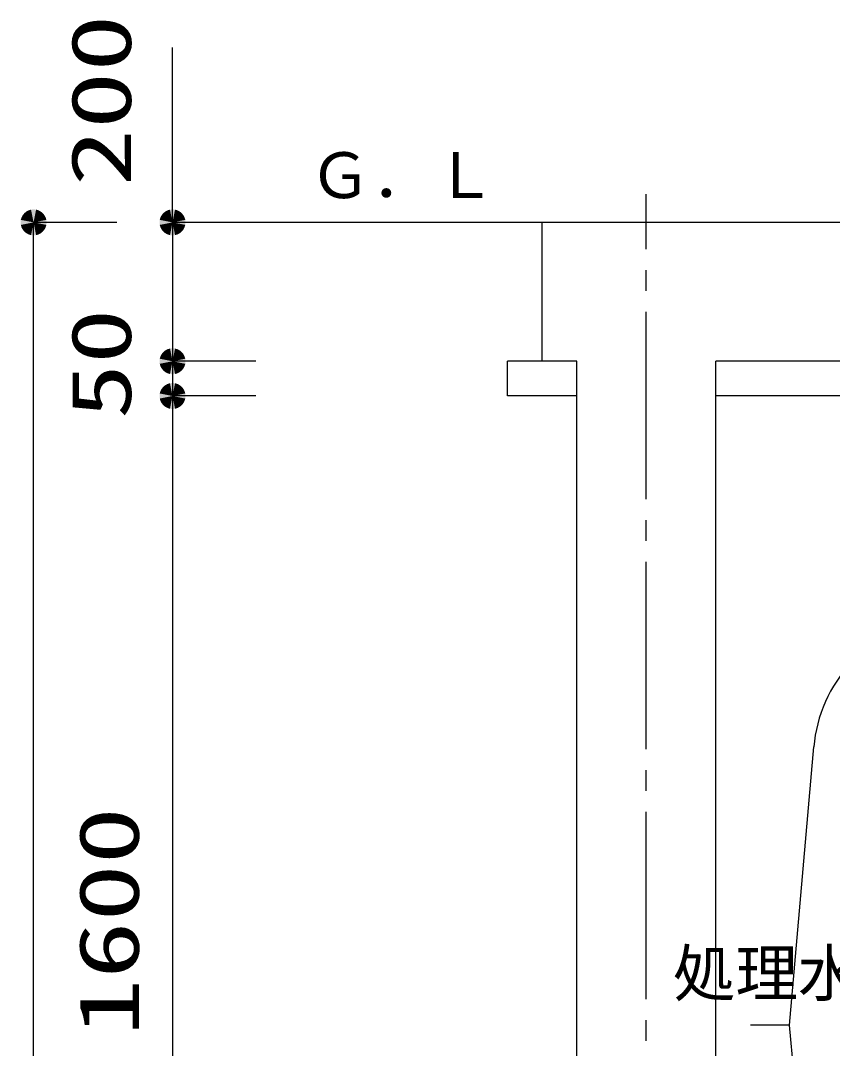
# Model space of a CAD drawing. Units: millimetres, scale not verified. Extents: x -9673 to 7645, y -6713 to 5365.
# Drawn here: x -1184 to -16, y -3300 to -1820 of the extents above; entities that cross this region are included whole.
import ezdxf
from ezdxf.enums import TextEntityAlignment as Align

# ---------------------------------------------------------------- set-up
doc = ezdxf.new("R2010")
doc.units = ezdxf.units.MM
doc.header["$LTSCALE"] = 30
doc.linetypes.add('CHAIN2', pattern=[12, 9, -1, 1, -1])
for name, color, linetype, lineweight in [('0-1_KIKI', 3, 'Continuous', 25), ('0-2_SEISAKU', 5, 'Continuous', 25), ('0-3_A-PIPE', 2, 'Continuous', 25), ('0-5_MOJI', 7, 'Continuous', 25)]:
    doc.layers.add(name, color=color, linetype=linetype, lineweight=lineweight)
doc.styles.add('MS Gothic', font='')
doc.styles.add('ＭＳ ゴシック', font='')
doc.styles.get('MS Gothic').set_extended_font_data('MS Gothic')
doc.styles.get('ＭＳ ゴシック').set_extended_font_data('MS Gothic')

msp = doc.modelspace()

# ---------------------------------------------------------------- linework, layer by layer
at = {"layer": '0-1_KIKI'}
for p, q in [((-77.7, -3266.62), (-42.64, -2865.9)), ((-77.7, -3266.62), (-133.68, -3266.62)), ((-26.16, -3809.87), (-77.7, -3266.62))]:
    msp.add_line(p, q, dxfattribs=at)
msp.add_arc((160.58, -2883.68), 204, 137.00948, 175, dxfattribs=at)
at = {"layer": '0-3_A-PIPE', "linetype": 'CHAIN2'}
msp.add_line((-283.68, -4309.2), (-283.68, -2070.14), dxfattribs=at)
at = {"layer": '0-3_A-PIPE'}
for p, q in [((1578.2, -2110.62), (-849.29, -2110.62)), ((-433.68, -2310.62), (-433.68, -2110.62)), ((-483.68, -2360.62), (-483.68, -2310.62)), ((-383.68, -2310.62), (-483.68, -2310.62)), ((-383.68, -3960.62), (-383.68, -2310.62)), ((226.32, -2310.62), (-183.68, -2310.62)), ((-183.68, -3960.62), (-183.68, -2310.62)), ((-383.68, -2360.62), (-483.68, -2360.62)), ((226.32, -2360.62), (-183.68, -2360.62))]:
    msp.add_line(p, q, dxfattribs=at)
at = {"layer": '0-5_MOJI', "color": 4}
for p, q in [((-965.73, -2110.62), (-965.73, -1858.87)), ((-1045.73, -2110.62), (-1165.73, -2110.62)), ((-1165.73, -4310.62), (-1165.73, -2110.62)), ((-845.73, -2110.62), (-965.73, -2110.62)), ((-965.73, -2110.62), (-965.73, -2310.62)), ((-845.73, -2310.62), (-965.73, -2310.62)), ((-845.73, -2310.62), (-965.73, -2310.62)), ((-965.73, -2310.62), (-965.73, -2360.62)), ((-845.73, -2360.62), (-965.73, -2360.62)), ((-845.73, -2360.62), (-965.73, -2360.62)), ((-965.73, -2360.62), (-965.73, -3960.62))]:
    msp.add_line(p, q, dxfattribs=at)
at = {"layer": '0-5_MOJI'}
for points in [[(-1181.32, -2100.2), (-1165.73, -2110.62), (-1183.05, -2103.44)], [(-1178.99, -2097.36), (-1165.73, -2110.62), (-1181.32, -2100.2)], [(-1176.14, -2095.03), (-1165.73, -2110.62), (-1178.99, -2097.36)], [(-1172.9, -2093.29), (-1165.73, -2110.62), (-1176.14, -2095.03)], [(-1169.39, -2092.23), (-1165.73, -2110.62), (-1172.9, -2093.29)], [(-1165.73, -2091.87), (-1165.73, -2110.62), (-1169.39, -2092.23)], [(-1162.07, -2092.23), (-1165.73, -2110.62), (-1165.73, -2091.87)], [(-1158.55, -2093.29), (-1165.73, -2110.62), (-1162.07, -2092.23)], [(-1155.31, -2095.03), (-1165.73, -2110.62), (-1158.55, -2093.29)], [(-1152.47, -2097.36), (-1165.73, -2110.62), (-1155.31, -2095.03)], [(-1150.14, -2100.2), (-1165.73, -2110.62), (-1152.47, -2097.36)], [(-1148.4, -2103.44), (-1165.73, -2110.62), (-1150.14, -2100.2)], [(-981.32, -2100.2), (-965.73, -2110.62), (-983.05, -2103.44)], [(-978.99, -2097.36), (-965.73, -2110.62), (-981.32, -2100.2)], [(-976.14, -2095.03), (-965.73, -2110.62), (-978.99, -2097.36)], [(-972.9, -2093.29), (-965.73, -2110.62), (-976.14, -2095.03)], [(-969.39, -2092.23), (-965.73, -2110.62), (-972.9, -2093.29)], [(-965.73, -2091.87), (-965.73, -2110.62), (-969.39, -2092.23)], [(-962.07, -2092.23), (-965.73, -2110.62), (-965.73, -2091.87)], [(-958.55, -2093.29), (-965.73, -2110.62), (-962.07, -2092.23)], [(-955.31, -2095.03), (-965.73, -2110.62), (-958.55, -2093.29)], [(-952.47, -2097.36), (-965.73, -2110.62), (-955.31, -2095.03)], [(-950.14, -2100.2), (-965.73, -2110.62), (-952.47, -2097.36)], [(-948.4, -2103.44), (-965.73, -2110.62), (-950.14, -2100.2)], [(-1184.12, -2106.96), (-1165.73, -2110.62), (-1184.48, -2110.62)], [(-1184.48, -2110.62), (-1165.73, -2110.62), (-1184.12, -2114.27)], [(-1183.05, -2103.44), (-1165.73, -2110.62), (-1184.12, -2106.96)], [(-1184.12, -2114.27), (-1165.73, -2110.62), (-1183.05, -2117.79)], [(-1183.05, -2117.79), (-1165.73, -2110.62), (-1181.32, -2121.03)], [(-1181.32, -2121.03), (-1165.73, -2110.62), (-1178.99, -2123.87)], [(-1178.99, -2123.87), (-1165.73, -2110.62), (-1176.14, -2126.21)], [(-1176.14, -2126.21), (-1165.73, -2110.62), (-1172.9, -2127.94)], [(-1172.9, -2127.94), (-1165.73, -2110.62), (-1169.39, -2129.01)], [(-1169.39, -2129.01), (-1165.73, -2110.62), (-1165.73, -2129.37)], [(-1147.34, -2106.96), (-1165.73, -2110.62), (-1148.4, -2103.44)], [(-1146.98, -2110.62), (-1165.73, -2110.62), (-1147.34, -2106.96)], [(-1165.73, -2129.37), (-1165.73, -2110.62), (-1162.07, -2129.01)], [(-1162.07, -2129.01), (-1165.73, -2110.62), (-1158.55, -2127.94)], [(-1158.55, -2127.94), (-1165.73, -2110.62), (-1155.31, -2126.21)], [(-1155.31, -2126.21), (-1165.73, -2110.62), (-1152.47, -2123.87)], [(-1152.47, -2123.87), (-1165.73, -2110.62), (-1150.14, -2121.03)], [(-1150.14, -2121.03), (-1165.73, -2110.62), (-1148.4, -2117.79)], [(-1148.4, -2117.79), (-1165.73, -2110.62), (-1147.34, -2114.27)], [(-1147.34, -2114.27), (-1165.73, -2110.62), (-1146.98, -2110.62)], [(-984.12, -2106.96), (-965.73, -2110.62), (-984.48, -2110.62)], [(-984.48, -2110.62), (-965.73, -2110.62), (-984.12, -2114.27)], [(-983.05, -2103.44), (-965.73, -2110.62), (-984.12, -2106.96)], [(-984.12, -2114.27), (-965.73, -2110.62), (-983.05, -2117.79)], [(-983.05, -2117.79), (-965.73, -2110.62), (-981.32, -2121.03)], [(-981.32, -2121.03), (-965.73, -2110.62), (-978.99, -2123.87)], [(-978.99, -2123.87), (-965.73, -2110.62), (-976.14, -2126.21)], [(-976.14, -2126.21), (-965.73, -2110.62), (-972.9, -2127.94)], [(-972.9, -2127.94), (-965.73, -2110.62), (-969.39, -2129.01)], [(-969.39, -2129.01), (-965.73, -2110.62), (-965.73, -2129.37)], [(-947.34, -2106.96), (-965.73, -2110.62), (-948.4, -2103.44)], [(-946.98, -2110.62), (-965.73, -2110.62), (-947.34, -2106.96)], [(-965.73, -2129.37), (-965.73, -2110.62), (-962.07, -2129.01)], [(-962.07, -2129.01), (-965.73, -2110.62), (-958.55, -2127.94)], [(-958.55, -2127.94), (-965.73, -2110.62), (-955.31, -2126.21)], [(-955.31, -2126.21), (-965.73, -2110.62), (-952.47, -2123.87)], [(-952.47, -2123.87), (-965.73, -2110.62), (-950.14, -2121.03)], [(-950.14, -2121.03), (-965.73, -2110.62), (-948.4, -2117.79)], [(-948.4, -2117.79), (-965.73, -2110.62), (-947.34, -2114.27)], [(-947.34, -2114.27), (-965.73, -2110.62), (-946.98, -2110.62)], [(-972.9, -2293.29), (-965.73, -2310.62), (-976.14, -2295.03)], [(-972.9, -2293.29), (-965.73, -2310.62), (-976.14, -2295.03)], [(-969.39, -2292.23), (-965.73, -2310.62), (-972.9, -2293.29)], [(-969.39, -2292.23), (-965.73, -2310.62), (-972.9, -2293.29)], [(-965.73, -2291.87), (-965.73, -2310.62), (-969.39, -2292.23)], [(-965.73, -2291.87), (-965.73, -2310.62), (-969.39, -2292.23)], [(-962.07, -2292.23), (-965.73, -2310.62), (-965.73, -2291.87)], [(-962.07, -2292.23), (-965.73, -2310.62), (-965.73, -2291.87)], [(-958.55, -2293.29), (-965.73, -2310.62), (-962.07, -2292.23)], [(-958.55, -2293.29), (-965.73, -2310.62), (-962.07, -2292.23)], [(-955.31, -2295.03), (-965.73, -2310.62), (-958.55, -2293.29)], [(-955.31, -2295.03), (-965.73, -2310.62), (-958.55, -2293.29)], [(-984.12, -2306.96), (-965.73, -2310.62), (-984.48, -2310.62)], [(-984.12, -2306.96), (-965.73, -2310.62), (-984.48, -2310.62)], [(-983.05, -2303.44), (-965.73, -2310.62), (-984.12, -2306.96)], [(-983.05, -2303.44), (-965.73, -2310.62), (-984.12, -2306.96)], [(-981.32, -2300.2), (-965.73, -2310.62), (-983.05, -2303.44)], [(-981.32, -2300.2), (-965.73, -2310.62), (-983.05, -2303.44)], [(-978.99, -2297.36), (-965.73, -2310.62), (-981.32, -2300.2)], [(-978.99, -2297.36), (-965.73, -2310.62), (-981.32, -2300.2)], [(-976.14, -2295.03), (-965.73, -2310.62), (-978.99, -2297.36)], [(-976.14, -2295.03), (-965.73, -2310.62), (-978.99, -2297.36)], [(-952.47, -2297.36), (-965.73, -2310.62), (-955.31, -2295.03)], [(-952.47, -2297.36), (-965.73, -2310.62), (-955.31, -2295.03)], [(-950.14, -2300.2), (-965.73, -2310.62), (-952.47, -2297.36)], [(-950.14, -2300.2), (-965.73, -2310.62), (-952.47, -2297.36)], [(-948.4, -2303.44), (-965.73, -2310.62), (-950.14, -2300.2)], [(-948.4, -2303.44), (-965.73, -2310.62), (-950.14, -2300.2)], [(-947.34, -2306.96), (-965.73, -2310.62), (-948.4, -2303.44)], [(-947.34, -2306.96), (-965.73, -2310.62), (-948.4, -2303.44)], [(-946.98, -2310.62), (-965.73, -2310.62), (-947.34, -2306.96)], [(-946.98, -2310.62), (-965.73, -2310.62), (-947.34, -2306.96)], [(-984.48, -2310.62), (-965.73, -2310.62), (-984.12, -2314.27)], [(-984.48, -2310.62), (-965.73, -2310.62), (-984.12, -2314.27)], [(-984.12, -2314.27), (-965.73, -2310.62), (-983.05, -2317.79)], [(-984.12, -2314.27), (-965.73, -2310.62), (-983.05, -2317.79)], [(-983.05, -2317.79), (-965.73, -2310.62), (-981.32, -2321.03)], [(-983.05, -2317.79), (-965.73, -2310.62), (-981.32, -2321.03)], [(-981.32, -2321.03), (-965.73, -2310.62), (-978.99, -2323.87)], [(-981.32, -2321.03), (-965.73, -2310.62), (-978.99, -2323.87)], [(-978.99, -2323.87), (-965.73, -2310.62), (-976.14, -2326.21)], [(-978.99, -2323.87), (-965.73, -2310.62), (-976.14, -2326.21)], [(-976.14, -2326.21), (-965.73, -2310.62), (-972.9, -2327.94)], [(-976.14, -2326.21), (-965.73, -2310.62), (-972.9, -2327.94)], [(-972.9, -2327.94), (-965.73, -2310.62), (-969.39, -2329.01)], [(-972.9, -2327.94), (-965.73, -2310.62), (-969.39, -2329.01)], [(-969.39, -2329.01), (-965.73, -2310.62), (-965.73, -2329.37)], [(-969.39, -2329.01), (-965.73, -2310.62), (-965.73, -2329.37)], [(-965.73, -2329.37), (-965.73, -2310.62), (-962.07, -2329.01)], [(-962.07, -2329.01), (-965.73, -2310.62), (-958.55, -2327.94)], [(-958.55, -2327.94), (-965.73, -2310.62), (-955.31, -2326.21)], [(-955.31, -2326.21), (-965.73, -2310.62), (-952.47, -2323.87)], [(-952.47, -2323.87), (-965.73, -2310.62), (-950.14, -2321.03)], [(-950.14, -2321.03), (-965.73, -2310.62), (-948.4, -2317.79)], [(-948.4, -2317.79), (-965.73, -2310.62), (-947.34, -2314.27)], [(-947.34, -2314.27), (-965.73, -2310.62), (-946.98, -2310.62)], [(-965.73, -2329.37), (-965.73, -2310.62), (-962.07, -2329.01)], [(-962.07, -2329.01), (-965.73, -2310.62), (-958.55, -2327.94)], [(-958.55, -2327.94), (-965.73, -2310.62), (-955.31, -2326.21)], [(-955.31, -2326.21), (-965.73, -2310.62), (-952.47, -2323.87)], [(-952.47, -2323.87), (-965.73, -2310.62), (-950.14, -2321.03)], [(-950.14, -2321.03), (-965.73, -2310.62), (-948.4, -2317.79)], [(-948.4, -2317.79), (-965.73, -2310.62), (-947.34, -2314.27)], [(-947.34, -2314.27), (-965.73, -2310.62), (-946.98, -2310.62)], [(-981.32, -2350.2), (-965.73, -2360.62), (-983.05, -2353.44)], [(-981.32, -2350.2), (-965.73, -2360.62), (-983.05, -2353.44)], [(-978.99, -2347.36), (-965.73, -2360.62), (-981.32, -2350.2)], [(-978.99, -2347.36), (-965.73, -2360.62), (-981.32, -2350.2)], [(-976.14, -2345.03), (-965.73, -2360.62), (-978.99, -2347.36)], [(-976.14, -2345.03), (-965.73, -2360.62), (-978.99, -2347.36)], [(-972.9, -2343.29), (-965.73, -2360.62), (-976.14, -2345.03)], [(-972.9, -2343.29), (-965.73, -2360.62), (-976.14, -2345.03)], [(-969.39, -2342.23), (-965.73, -2360.62), (-972.9, -2343.29)], [(-969.39, -2342.23), (-965.73, -2360.62), (-972.9, -2343.29)], [(-965.73, -2341.87), (-965.73, -2360.62), (-969.39, -2342.23)], [(-965.73, -2341.87), (-965.73, -2360.62), (-969.39, -2342.23)], [(-962.07, -2342.23), (-965.73, -2360.62), (-965.73, -2341.87)], [(-962.07, -2342.23), (-965.73, -2360.62), (-965.73, -2341.87)], [(-958.55, -2343.29), (-965.73, -2360.62), (-962.07, -2342.23)], [(-958.55, -2343.29), (-965.73, -2360.62), (-962.07, -2342.23)], [(-955.31, -2345.03), (-965.73, -2360.62), (-958.55, -2343.29)], [(-955.31, -2345.03), (-965.73, -2360.62), (-958.55, -2343.29)], [(-952.47, -2347.36), (-965.73, -2360.62), (-955.31, -2345.03)], [(-952.47, -2347.36), (-965.73, -2360.62), (-955.31, -2345.03)], [(-950.14, -2350.2), (-965.73, -2360.62), (-952.47, -2347.36)], [(-950.14, -2350.2), (-965.73, -2360.62), (-952.47, -2347.36)], [(-948.4, -2353.44), (-965.73, -2360.62), (-950.14, -2350.2)], [(-948.4, -2353.44), (-965.73, -2360.62), (-950.14, -2350.2)], [(-984.12, -2356.96), (-965.73, -2360.62), (-984.48, -2360.62)], [(-984.12, -2356.96), (-965.73, -2360.62), (-984.48, -2360.62)], [(-984.48, -2360.62), (-965.73, -2360.62), (-984.12, -2364.27)], [(-984.48, -2360.62), (-965.73, -2360.62), (-984.12, -2364.27)], [(-983.05, -2353.44), (-965.73, -2360.62), (-984.12, -2356.96)], [(-983.05, -2353.44), (-965.73, -2360.62), (-984.12, -2356.96)], [(-984.12, -2364.27), (-965.73, -2360.62), (-983.05, -2367.79)], [(-984.12, -2364.27), (-965.73, -2360.62), (-983.05, -2367.79)], [(-983.05, -2367.79), (-965.73, -2360.62), (-981.32, -2371.03)], [(-983.05, -2367.79), (-965.73, -2360.62), (-981.32, -2371.03)], [(-981.32, -2371.03), (-965.73, -2360.62), (-978.99, -2373.87)], [(-981.32, -2371.03), (-965.73, -2360.62), (-978.99, -2373.87)], [(-978.99, -2373.87), (-965.73, -2360.62), (-976.14, -2376.21)], [(-978.99, -2373.87), (-965.73, -2360.62), (-976.14, -2376.21)], [(-976.14, -2376.21), (-965.73, -2360.62), (-972.9, -2377.94)], [(-976.14, -2376.21), (-965.73, -2360.62), (-972.9, -2377.94)], [(-972.9, -2377.94), (-965.73, -2360.62), (-969.39, -2379.01)], [(-972.9, -2377.94), (-965.73, -2360.62), (-969.39, -2379.01)], [(-969.39, -2379.01), (-965.73, -2360.62), (-965.73, -2379.37)], [(-969.39, -2379.01), (-965.73, -2360.62), (-965.73, -2379.37)], [(-947.34, -2356.96), (-965.73, -2360.62), (-948.4, -2353.44)], [(-947.34, -2356.96), (-965.73, -2360.62), (-948.4, -2353.44)], [(-946.98, -2360.62), (-965.73, -2360.62), (-947.34, -2356.96)], [(-946.98, -2360.62), (-965.73, -2360.62), (-947.34, -2356.96)], [(-965.73, -2379.37), (-965.73, -2360.62), (-962.07, -2379.01)], [(-962.07, -2379.01), (-965.73, -2360.62), (-958.55, -2377.94)], [(-958.55, -2377.94), (-965.73, -2360.62), (-955.31, -2376.21)], [(-955.31, -2376.21), (-965.73, -2360.62), (-952.47, -2373.87)], [(-952.47, -2373.87), (-965.73, -2360.62), (-950.14, -2371.03)], [(-950.14, -2371.03), (-965.73, -2360.62), (-948.4, -2367.79)], [(-948.4, -2367.79), (-965.73, -2360.62), (-947.34, -2364.27)], [(-947.34, -2364.27), (-965.73, -2360.62), (-946.98, -2360.62)], [(-965.73, -2379.37), (-965.73, -2360.62), (-962.07, -2379.01)], [(-962.07, -2379.01), (-965.73, -2360.62), (-958.55, -2377.94)], [(-958.55, -2377.94), (-965.73, -2360.62), (-955.31, -2376.21)], [(-955.31, -2376.21), (-965.73, -2360.62), (-952.47, -2373.87)], [(-952.47, -2373.87), (-965.73, -2360.62), (-950.14, -2371.03)], [(-950.14, -2371.03), (-965.73, -2360.62), (-948.4, -2367.79)], [(-948.4, -2367.79), (-965.73, -2360.62), (-947.34, -2364.27)], [(-947.34, -2364.27), (-965.73, -2360.62), (-946.98, -2360.62)]]:
    msp.add_solid(points, dxfattribs=at)

# ---------------------------------------------------------------- texts
at = {"layer": '0-1_KIKI', "color": 4, "style": 'MS Gothic'}
msp.add_text('処理水槽', height=65.98, dxfattribs=at).set_placement((-245.34, -3244.52), align=Align.BOTTOM_LEFT)
at = {"layer": '0-2_SEISAKU', "color": 4, "style": 'MS Gothic'}
msp.add_text('Ｇ．Ｌ', height=65.98, dxfattribs=at).set_placement((-769.47, -2095.42), align=Align.BOTTOM_LEFT)
at = {"layer": '0-5_MOJI', "color": 3, "style": 'ＭＳ ゴシック'}
for s, width, p in [('200', 1.4, (-999.48, -2058.66)), ('50', 1.35, (-999.48, -2393.9)), ('1600', 1.4, (-988.23, -3282.33))]:
    msp.add_text(s, height=86.59, rotation=90, dxfattribs=dict(at, width=width)).set_placement(p, align=Align.BOTTOM_LEFT)

doc.saveas('drawing.dxf')
